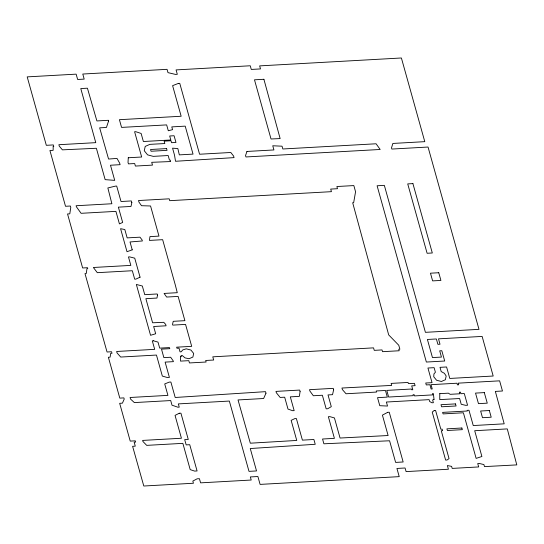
<?xml version="1.0" encoding="UTF-8"?>
<svg xmlns="http://www.w3.org/2000/svg" width="544" height="544" viewBox="0 0 544 544"><rect width="100%" height="100%" fill="white"/><g stroke="black" fill="none" stroke-linecap="round" stroke-linejoin="round"><path stroke-width="0.82" d="M439.776 393.652L439.756 399.622L459.619 398.514L461.23 404.287L465.712 405.334L467.568 405.232L464.297 393.53L460.931 393.72L460.489 392.136L459.367 392.197L459.809 393.781L450.16 394.318L448.385 393.169L439.776 393.652M53.19 146.445L53.128 150.328L49.926 150.504L65.518 206.285L70.387 206.013L70.774 207.407L69.802 213.833L67.538 213.955L82.634 267.974L87.53 267.702L87.754 268.518L86.999 268.559L86.238 273.537L85 273.605L107.046 352.002L111.568 351.75L111.996 353.301L110.684 353.369L110.119 357.17L108.378 357.265L119.796 398.12L123.882 397.888L124.216 399.099L122.42 403.158L119.666 403.315L130.227 441.109L135.306 440.824L135.653 442.061L134.15 442.143L135.272 446.162L132.6 446.311L143.793 486.016L193.433 483.249L192.828 481.086L197.159 478.808L199.424 478.679L200.586 482.854L251.212 480.032L250.349 476.938L257.897 476.517L260.1 484.398L399.221 476.639L396.93 468.452L405.076 467.996L406.089 471.6L448.412 469.241L447.372 465.535L451.629 466.385L452.193 468.411L478.672 466.936L477.727 463.556L479.332 463.468L483.915 464.583L484.48 466.609L516.8 464.896L507.28 428.903L474.694 430.719L481.896 456.498L476.129 458.388L463.386 412.774L443.061 413.909L442.632 412.379L467.296 411.006L467.112 410.353L468.969 410.251L473.246 425.551L504.193 423.83L495.346 391.401L502.466 391.007L499.623 380.841L458.204 383.153L458.66 384.792L457.422 384.86L456.96 383.221L431.032 384.669L432.235 388.974L431.127 389.035L429.923 384.73L426.272 384.934L425.734 383.003L432.031 382.656L427.938 368.009L434.126 367.669L435.404 372.246L433.949 373.891L433.724 376.72L436.56 380.236L441.381 381.487L445.359 379.746L446.175 376.026L444.4 373.306L441.191 371.566L440.014 367.336L446.583 366.969L449.786 378.447L493.184 376.026L482.127 336.416L438.498 338.851L440.001 344.216L437.886 344.332L436.383 338.966L427.407 339.47L432.466 357.578L441.449 357.082L439.702 350.839L441.816 350.717L444.7 361.019L426.36 362.046L377.101 185.769L384.343 185.361L425.415 332.336L478.992 329.351L428.046 147.036L391.836 149.056L391.51 147.88L392.87 143.439L424.782 141.664L401.397 57.984L259.651 65.885L260.501 68.918L251.28 69.435L250.26 65.77L176.079 69.904L177.31 74.31L175.494 74.412L167.987 72.638L167.062 69.333L82.776 74.038L84.191 79.111L77.636 79.478L76.146 74.147L27.2 76.881L46.322 145.316L53.339 144.928L53.754 146.411L53.19 146.445M128.275 157.753L128.024 162.418L128.432 163.88L134.688 163.554L135.388 166.07L152.49 165.111L151.708 162.316L170.632 161.548L170.252 160.065L169.449 160.106L168.171 155.53L153.238 156.366L147.587 154.856L144.269 150.749L145.221 146.404L149.886 144.357L164.825 143.548L164.152 141.134L171.02 140.753L171.564 142.698L175.964 142.453L174.087 135.742L169.687 135.986L170.802 139.985L143.378 141.515L141.127 133.457L135.721 131.682L134.606 131.743L141.664 157.012L128.275 157.753M180.628 356.687L180.526 361.114L188.809 360.658L189.448 362.95L206.115 362.018L205.686 360.475L213.676 360.026L212.786 356.83L373.558 347.861L374.252 350.356L382.031 349.921L382.527 351.682L399.18 350.758L398.759 349.234L399.867 349.173L398.772 345.256L388.688 334.9L352.675 202.728L353.661 202.674L355.565 191.753L353.838 185.579L336.879 186.524L337.491 188.7L330.711 189.081L331.432 191.665L169.721 200.675L169.204 198.825L138.516 200.532L138.951 202.082L141.494 205.707L150.559 205.986L158.977 236.116L149.94 236.62L149.471 240.414L162.649 239.68L175.386 285.267L177.269 292.692L164.098 293.427L166.634 297.051L178.119 296.412L184.899 320.674L173.23 321.32L172.543 324.34L172.761 325.115L185.558 324.401L191.692 346.344L176.63 347.181L176.936 348.262L179.003 348.146L180.044 351.859L181.166 351.798L182.818 349.901L186.272 348.84L190.937 350.057L193.678 353.45L192.889 357.048L189.04 358.734L185.055 357.898L182.206 355.504L181.077 355.565L181.383 356.646L180.628 356.687M300.084 391.462L299.356 396.365L290.319 396.868L294.161 410.625L292.658 410.706L287.994 409.081L284.668 397.188L280.153 397.44L276.366 392.782L275.978 391.394L299.696 390.068L300.084 391.462M157.474 295.052L156.978 298.058L145.874 298.676L152.606 322.782L163.758 322.32L165.682 324.408L166.07 325.802L153.646 326.495L155.672 333.758L150.559 335.294L136.354 284.458L142.331 286.008L144.745 294.664L157.175 293.971L157.474 295.052M131.838 202.633L130.995 206.448L118.381 207.148L122.658 222.448L119.422 223.883L115.926 211.364L81.097 213.309L76.418 206.822L76.119 205.741L111.887 203.748L107.855 187.966L115.376 186.13L116.695 186.055L121.013 201.511L131.362 200.933L131.838 202.633M333.642 389.749L332.534 394.672L328.012 394.924L331.296 406.667L327.672 408.755L326.162 408.836L322.368 395.243L313.33 395.746L309.917 391.068L309.529 389.681L333.248 388.355L333.642 389.749M108.623 120.911L106.44 127.466L99.661 127.84L108.569 159.045L117.001 158.42L119.66 163.139L120.088 164.682L110.486 165.22L114.716 180.363L105.148 179.642L96.383 148.267L62.41 149.852L59.262 146.105L58.874 144.711L95.771 142.657L80.784 88.563L87.434 88.196L96.893 120.938L108.446 120.292L108.623 120.911M246.956 151.45L245.548 155.55L245.942 156.958L380.174 149.478L376.081 143.779L282.812 148.981L282.037 146.193L272.755 145.772L273.924 149.947L246.956 151.45M265.968 393.203L263.629 398.514L238.027 399.942L250.322 443.197L296.759 440.45L291.149 420.362L294.855 418.588L296.364 418.506L302.41 440.137L313.895 439.498L315.234 444.292L250.267 448.535L256.53 470.941L248.996 471.362L229.35 401.057L178.33 403.9L179.241 407.143L177.922 407.218L172.006 405.192L170.707 400.561L134.341 402.587L130.512 399.031L130.084 397.487L167.919 395.379L164.723 383.942L169.191 382.126L170.884 382.031L175.202 397.48L265.54 391.66L265.968 393.203M434.248 410.489L432.235 412.114L445.638 460.088L447.073 460.006L449.052 458.606L441.266 430.753L442.585 430.678L442.15 429.121L440.83 429.196L435.581 410.414L434.248 410.489M387.743 412.311L382.412 415.12L388.11 435.52L340.061 438.036L334.444 417.948L329.875 416.636L328.365 416.718L334.41 438.355L322.551 439.015L323.891 443.802L389.579 440.769L395.624 462.407L403.152 461.985L389.246 412.23L387.743 412.311M179.228 413.263L175.039 415.385L181.431 438.253L142.65 440.416L142.956 441.497L146.71 445.366L182.859 443.353L190.196 469.622L194.63 471.097L197.078 470.961L189.734 444.693L186.157 444.89L184.688 439.64L188.265 439.443L180.921 413.168L179.228 413.263M140.053 277.182L135.816 279.133L134.688 279.188L132.321 270.728L97.308 272.68L93.371 267.485L130.832 265.397L128.472 256.945L129.601 256.877L134.742 258.176L140.053 277.182M434.024 399.371L432.63 400.003L433.384 402.703L431.956 402.784L429.651 401.499L429.134 399.643L386.396 402.03L387.518 406.048L379.773 405.695L377.529 397.657L387.321 397.113L385.465 390.47L376.237 390.98L376.536 392.061L346.045 393.761L342.387 389.572L341.952 388.028L391.653 385.41L391.136 383.404L408.075 382.459L408.381 383.54L414.446 383.357L415.092 385.676L411.706 385.866L412.787 389.728L411.658 389.79L411.441 389.021L386.777 390.395L388.634 397.038L413.297 395.665L413.039 394.733L414.168 394.672L414.514 395.91L432.772 394.89L432.432 393.652L433.371 393.604L434.024 399.371M132.226 249.846L127.01 251.709L120.578 228.684L124.828 229.548L127.16 237.891L139.964 237.177L142.059 239.884L142.365 240.965L130.023 241.971L132.226 249.846M178.344 83.422L172.604 85.646L181.159 116.253L119.408 119.694L121.564 127.405L166.654 124.896L168.293 130.75L172.564 129.642L171.788 126.888L185.212 126.14L193.032 154.115L179.33 154.877L177.847 148.566L172.57 148.172L174.515 155.142L175.522 161.276L234.042 157.624L233.614 156.08L230.806 152.49L199.573 154.231L179.758 83.341L178.344 83.422M263.901 79.281L254.483 79.812L271.021 138.985L280.14 138.577L263.901 79.281M166.58 148.6L150.552 149.498L151.042 151.246L167.062 150.348L166.58 148.6M412.916 183.607L407.721 183.899L427.108 253.273L432.303 252.98L412.916 183.607M438.756 272.728L430.474 273.19L432.623 280.894L440.912 280.432L438.756 272.728M153.428 340.789L152.3 340.85L154.68 349.35L116.647 351.472L117.069 352.961L120.693 357.048L156.461 355.055L162.336 376.074L167.328 377.522L169.402 377.407L165.124 362.107L173.407 361.644L173.189 360.869L170.653 357.245L163.873 357.626L161.5 349.126L169.782 348.663L169.476 347.582L159.691 348.126L158.005 342.101L153.428 340.789M484.31 392.605L475.531 393.094L478.475 403.648L487.261 403.158L484.31 392.605M455.491 403.893L441 404.702L441.585 406.79L456.076 405.98L455.491 403.893M489.342 410.53L480.631 411.012L482.501 417.697L491.205 417.214L489.342 410.53M461.87 428.006L446.916 428.842L447.379 430.494L462.332 429.658L461.87 428.006"/></g></svg>
